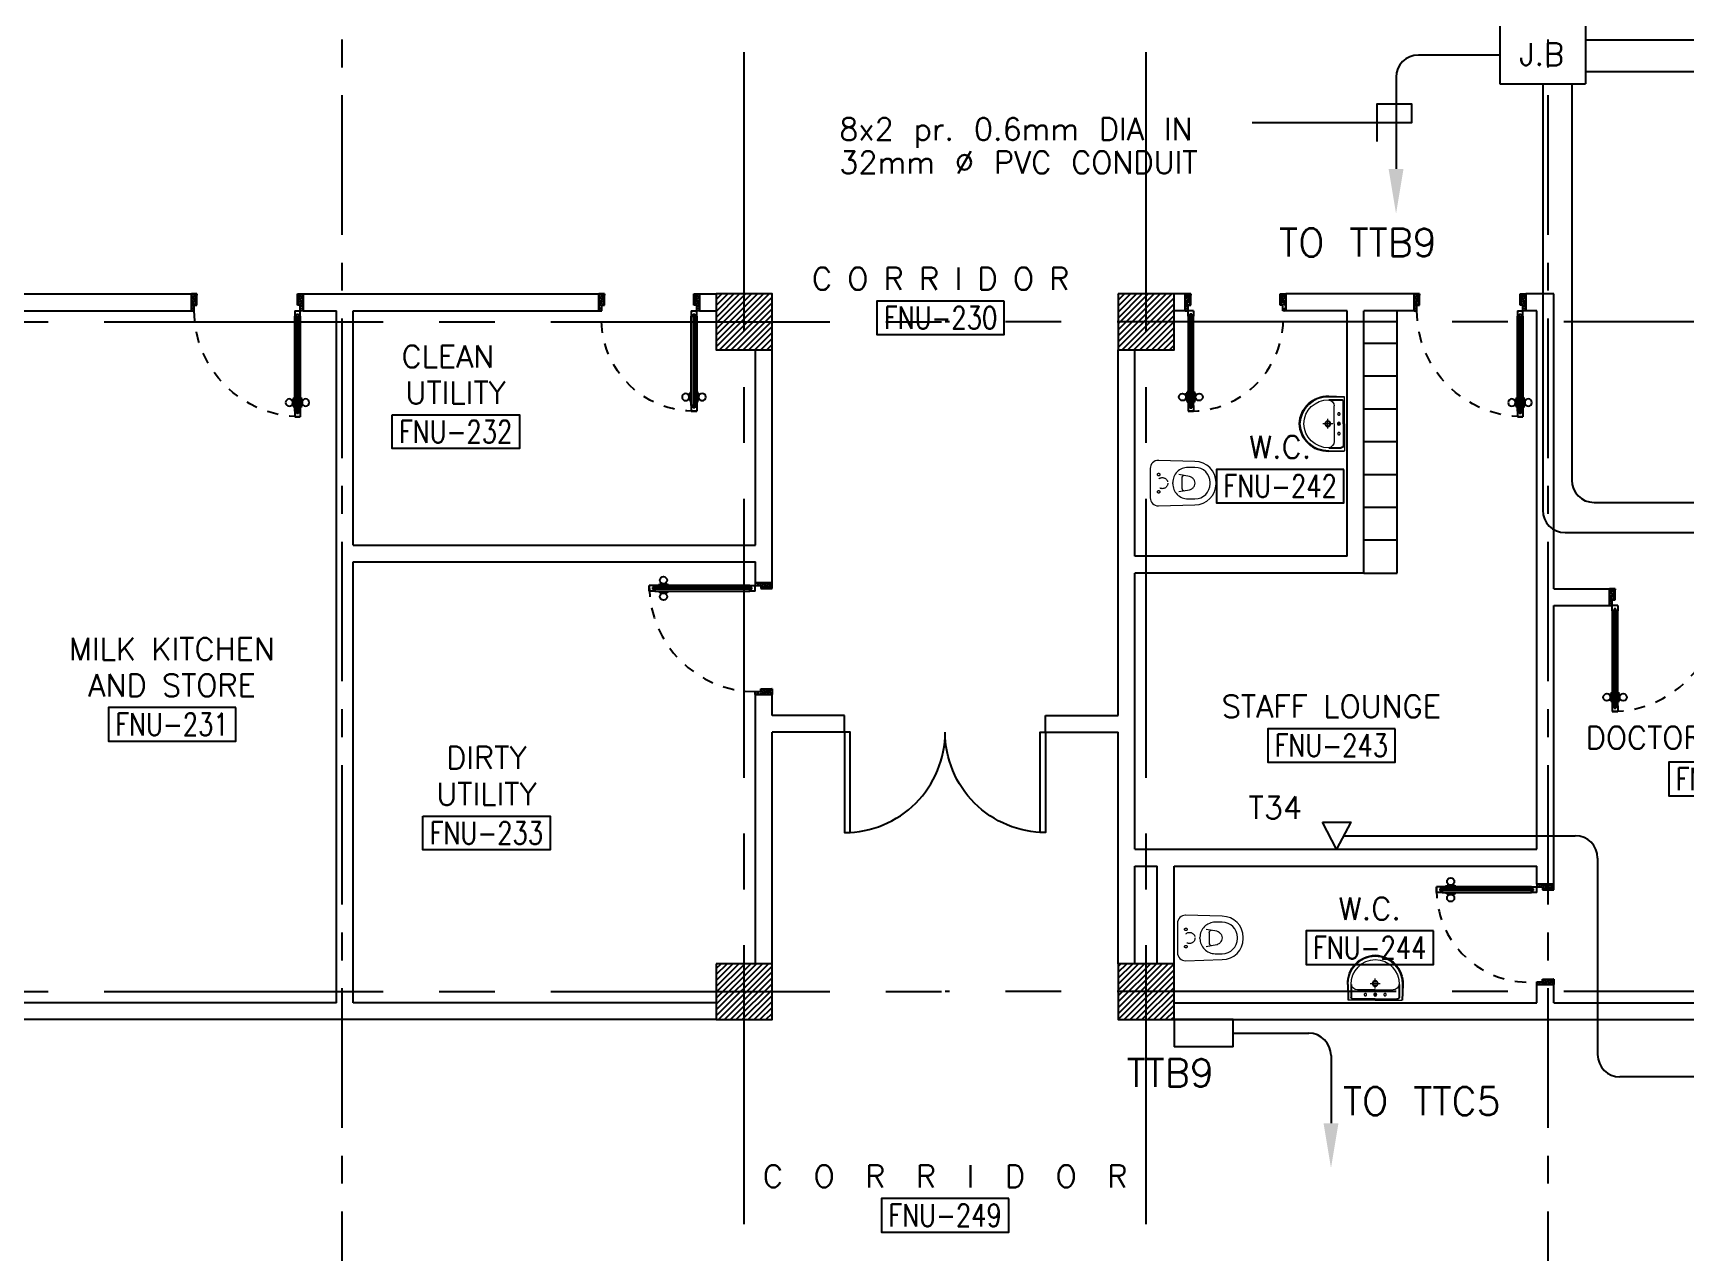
# Model space of a CAD drawing. Extents: x -0.3 to 92.6, y -1.1 to 78.4.
# Drawn here: x 15.71 to 30.51, y 34.64 to 45.56 of the extents above; entities that cross this region are included whole.
import ezdxf
from ezdxf.enums import TextEntityAlignment as Align

# ---------------------------------------------------------------- set-up
doc = ezdxf.new("R2010")
doc.units = 0
doc.header["$MEASUREMENT"] = 0
for name, pattern in [('CENTER', [2, 1.25, -0.25, 0.25, -0.25]), ('CENTERX2', [4, 2.5, -0.5, 0.5, -0.5]), ('DASHED', [0.75, 0.5, -0.25]), ('HIDDEN', [0.375, 0.25, -0.125]), ('HIDDEN2', [0.1875, 0.125, -0.0625])]:
    doc.linetypes.add(name, pattern=pattern)
doc.layers.get('0').update_dxf_attribs({"color": 11, "linetype": 'CONTINUOUS'})
for name, color, linetype in [('AXES', 11, 'CENTERX2'), ('AXES1', 11, 'CENTER'), ('COL', 11, 'CONTINUOUS'), ('DOOR', 11, 'CONTINUOUS'), ('E-TEL', 4, 'CONTINUOUS'), ('E-TEXT', 2, 'CONTINUOUS'), ('E-WIRE', 4, 'CONTINUOUS'), ('FIX', 11, 'CONTINUOUS'), ('HAT', 11, 'CONTINUOUS'), ('Locker', 11, 'CONTINUOUS'), ('RM-BOX', 11, 'CONTINUOUS'), ('RM-NAME', 11, 'CONTINUOUS'), ('RM-NO', 11, 'CONTINUOUS'), ('WALL', 11, 'CONTINUOUS')]:
    doc.layers.add(name, color=color, linetype=linetype)
doc.styles.add('ROMANS', font='ROMANS.shx', dxfattribs={"width": 0.6})
doc.styles.get("Standard").update_dxf_attribs({"font": 'TXT.shx'})

# ---------------------------------------------------------------- blocks, each defined once
blk = doc.blocks.new('RM1')
at = {"layer": 'RM-BOX'}
blk.add_lwpolyline([(570, -200), (-570, -200), (-570, -500), (570, -500)], close=True, dxfattribs=at)
at = {"layer": 'RM-NAME', "style": 'ROMANS'}
for tag, p in [('ROOMNAME1', (0, 324)), ('ROOMNAME2', (0, 0))]:
    blk.add_attdef(tag, text='', height=200, dxfattribs=at).set_placement(p, align=Align.MIDDLE)
at = {"layer": 'RM-NO', "style": 'ROMANS', "width": 0.8}
blk.add_attdef('ROOMNO', text='', height=200, dxfattribs=at).set_placement((0, -350), align=Align.MIDDLE)
blk = doc.blocks.new('D1000')
at = {"layer": 'DOOR', "color": 7, "linetype": 'ByBlock'}
for p, q in [((0, 0), (-150, 0)), ((-150, 0), (-150, -25)), ((-150, 0), (0, 0)), ((0, -50), (-114, 0)), ((0, -50), (-40, 0)), ((0, -50), (0, 0)), ((-1050, -25), (-1100, -25)), ((-1100, -75), (-1100, -25)), ((-1100, -25), (-1100, -75)), ((-1050, -75), (-1100, -75)), ((-1050, -42), (-1070, -42)), ((-1070, -42), (-1070, -58)), ((-1050, -58), (-1070, -58)), ((-1050, -25), (-1050, -42)), ((-1050, -58), (-1050, -75)), ((-928, -18), (-1018, -18)), ((-1018, -25), (-1018, -18)), ((-1018, -75), (-1018, -82)), ((-928, -82), (-1018, -82)), ((-1005, -9), (-940, -9)), ((-1005, -18), (-1005, -9)), ((-1005, -18), (-940, -18)), ((-1005, -82), (-940, -82)), ((-1005, -82), (-1005, -91)), ((-1005, -91), (-940, -91)), ((-940, -18), (-940, -9)), ((-940, -82), (-940, -91)), ((-928, -25), (-928, -18)), ((-928, -75), (-928, -82)), ((-200, -42), (-200, -25)), ((-200, -25), (-150, -25)), ((-180, -42), (-200, -42)), ((-200, -75), (-200, -58)), ((-200, -58), (-180, -58)), ((-150, -75), (-200, -75)), ((-180, -58), (-180, -42)), ((-150, -75), (-150, -25)), ((-150, -25), (-100, -25)), ((-100, -25), (-100, -50)), ((0, -50), (-100, -37)), ((-100, -50), (0, -50)), ((-150, -975), (-100, -975)), ((-150, -1000), (-150, -975)), ((-150, -1000), (0, -1000)), ((0, -1000), (-150, -1000)), ((0, -950), (-114, -1000)), ((-100, -975), (-100, -950)), ((0, -950), (-100, -963)), ((-100, -950), (0, -950)), ((0, -950), (-40, -1000)), ((0, -950), (0, -1000))]:
    blk.add_line(p, q, dxfattribs=at)
at = {"layer": 'DOOR', "linetype": 'ByBlock'}
for p, q in [((-200, -25), (-1050, -25)), ((-200, -42), (-1050, -42)), ((-200, -58), (-1050, -58)), ((-1050, -75), (-200, -75))]:
    blk.add_line(p, q, dxfattribs=at)
at = {"layer": 'DOOR', "color": 7, "linetype": 'ByBlock'}
for centre in [(-973, 23), (-973, -124)]:
    blk.add_circle(centre, 32.4, dxfattribs=at)
for centre, radius, start, end in [((0, -50), 134, 158.1598, 169.28), ((0, -50), 74.4, 137.7764, 180), ((0, -50), 54.4, 113.2074, 180), ((0, -50), 154, 161.1053, 166.2858), ((0, -50), 114, 154.0838, 167.3774), ((0, -50), 94.4, 148.0182, 180), ((0, -50), 34.4, 90, 180), ((0, -50), 14.4, 90, 180), ((0, -950), 154, 193.7142, 198.8947), ((0, -950), 134, 190.72, 201.8402), ((0, -950), 94.4, 180, 211.9818), ((0, -950), 74.4, 180, 222.2236), ((0, -950), 54.4, 180, 246.7926), ((0, -950), 34.4, 180, 270), ((0, -950), 14.4, 180, 270)]:
    blk.add_arc(centre, radius, start, end, dxfattribs=at)
at = {"layer": 'DOOR', "linetype": 'HIDDEN', "ltscale": 0.5}
blk.add_arc((-149, -24), 951, 180.0434, 269.9667, dxfattribs=at)
blk = doc.blocks.new('DOOR90')
at = {"layer": 'DOOR', "linetype": 'ByBlock'}
for p, q in [((0, 0), (-150, 0)), ((-200, -25), (-1000, -25)), ((-200, -42), (-1000, -42)), ((-200, -58), (-1000, -58)), ((-1000, -75), (-200, -75))]:
    blk.add_line(p, q, dxfattribs=at)
at = {"layer": 'DOOR', "color": 0, "linetype": 'ByBlock'}
for p, q in [((-150, 0), (-150, -25)), ((-150, 0), (0, 0)), ((0, -50), (0, 0)), ((-1050, -25), (-1050, -75)), ((-1050, -75), (-1050, -25)), ((-1000, -25), (-1050, -25)), ((-1000, -75), (-1050, -75)), ((-1020, -42), (-1020, -58)), ((-1000, -42), (-1020, -42)), ((-1000, -58), (-1020, -58)), ((-1000, -25), (-1000, -42)), ((-1000, -58), (-1000, -75)), ((-968, -25), (-968, -18)), ((-878, -18), (-968, -18)), ((-968, -75), (-968, -82)), ((-878, -82), (-968, -82)), ((-955, -18), (-955, -9)), ((-955, -9), (-890, -9)), ((-955, -18), (-890, -18)), ((-955, -82), (-955, -91)), ((-955, -82), (-890, -82)), ((-955, -91), (-890, -91)), ((-890, -18), (-890, -9)), ((-890, -82), (-890, -91)), ((-878, -25), (-878, -18)), ((-878, -75), (-878, -82)), ((-200, -42), (-200, -25)), ((-200, -25), (-150, -25)), ((-180, -42), (-200, -42)), ((-200, -75), (-200, -58)), ((-200, -58), (-180, -58)), ((-150, -75), (-200, -75)), ((-180, -58), (-180, -42)), ((-150, -75), (-150, -25)), ((-150, -25), (-100, -25)), ((-100, -25), (-100, -50)), ((-100, -50), (0, -50)), ((-150, -900), (-150, -875)), ((-150, -875), (-100, -875)), ((-100, -850), (0, -850)), ((-100, -875), (-100, -850)), ((0, -850), (0, -900)), ((0, -900), (-150, -900)), ((-150, -900), (0, -900))]:
    blk.add_line(p, q, dxfattribs=at)
at = {"layer": 'DOOR', "color": 9, "linetype": 'ByBlock'}
for p, q in [((0, -50), (-114, 0)), ((0, -50), (-40, 0)), ((0, -50), (-100, -37)), ((0, -850), (-114, -900)), ((0, -850), (-100, -863)), ((0, -850), (-40, -900))]:
    blk.add_line(p, q, dxfattribs=at)
at = {"layer": 'DOOR', "color": 0, "linetype": 'ByBlock'}
for centre in [(-923, 24), (-923, -124)]:
    blk.add_circle(centre, 32.4, dxfattribs=at)
at = {"layer": 'DOOR', "color": 9, "linetype": 'ByBlock'}
for centre, radius, start, end in [((0, -50), 74.4, 137.7764, 180), ((0, -50), 54.4, 113.2074, 180), ((0, -50), 154, 161.1053, 166.2858), ((0, -50), 134, 158.1598, 169.28), ((0, -50), 114, 154.0838, 167.3774), ((0, -50), 94.4, 148.0182, 180), ((0, -50), 34.4, 90, 180), ((0, -50), 14.4, 90, 180), ((0, -850), 154, 193.7142, 198.8947), ((0, -850), 134, 190.72, 201.8402), ((0, -850), 94.4, 180, 211.9818), ((0, -850), 74.4, 180, 222.2236), ((0, -850), 54.4, 180, 246.7926), ((0, -850), 34.4, 180, 270), ((0, -850), 14.4, 180, 270)]:
    blk.add_arc(centre, radius, start, end, dxfattribs=at)
at = {"layer": 'DOOR', "linetype": 'HIDDEN', "ltscale": 0.5}
blk.add_arc((-222, -50), 828, 178.2701, 275.003, dxfattribs=at)
blk = doc.blocks.new('WC1')
at = {"layer": 'FIX', "lineweight": 20}
for p, q in [((-210, 204), (-538, 194)), ((-727, 5), (-727, -5)), ((-674, 5), (-674, -5)), ((-534, 24), (-540, 0)), ((-540, 0), (-534, -24)), ((-475, 141), (-538, 141)), ((-395, 76), (-490, 60)), ((-339, 5), (-339, -5)), ((-137, 0), (-137, 131)), ((-137, -131), (-137, 0)), ((-538, -141), (-475, -141)), ((-490, -60), (-395, -76)), ((-538, -194), (-210, -204)), ((-213, -204), (-210, -204))]:
    blk.add_line(p, q, dxfattribs=at)
at = {"layer": 'FIX', "linetype": 'Continuous', "lineweight": 20}
blk.add_line((-420, -47), (-420, 45), dxfattribs=at)
at = {"layer": 'FIX', "linetype": 'HIDDEN2', "lineweight": 20, "ltscale": 0.3}
blk.add_circle((-245, 0), 49.8, dxfattribs=at)
at = {"layer": 'FIX', "linetype": 'HIDDEN', "lineweight": 20, "ltscale": 0.05}
for centre in [(-213, 78), (-213, -77)]:
    blk.add_circle(centre, 11.6, dxfattribs=at)
at = {"layer": 'FIX', "lineweight": 20}
for centre, radius, start, end in [((-538, 5), 189, 90, 180), ((-210, 131), 73, 360, 90), ((-538, 5), 136, 90, 180), ((-473, -7), 68.2, 128.9242, 152.8468), ((-464, -18), 82, 108.496, 128.9242), ((-475, 5), 136, 360, 90), ((-538, -5), 189, 180, 270), ((-538, -5), 136, 180, 270), ((-473, 7), 68.2, 207.1532, 231.0758), ((-464, 18), 82, 231.0758, 251.504), ((-475, -5), 136, 270, 0), ((-210, -131), 73, 270, 0)]:
    blk.add_arc(centre, radius, start, end, dxfattribs=at)
at = {"layer": 'FIX', "linetype": 'Continuous', "lineweight": 20}
for centre, start, end in [((-443, 46), 357.6662, 91.6121), ((-442, -46), 268.3879, 2.3338)]:
    blk.add_arc(centre, 22.3, start, end, dxfattribs=at)
blk = doc.blocks.new('LAV1')
at = {"layer": 'FIX', "linetype": 'ByBlock', "ltscale": 0.3}
for p, q in [((-280, 210), (-275, 50)), ((-245, 210), (-245, 85)), ((245, 210), (245, 85)), ((280, 210), (275, 50)), ((0, 60), (-220, 60)), ((0, 60), (220, 60))]:
    blk.add_line(p, q, dxfattribs=at)
at = {"layer": 'FIX', "linetype": 'Continuous', "lineweight": 20}
for p, q in [((-275, 210), (-275, 50)), ((275, 210), (275, 50)), ((0, 50), (-275, 50)), ((0, 50), (-252, 50)), ((0, 155), (-181, 155)), ((0, 155), (181, 155)), ((0, 50), (275, 50)), ((0, 50), (252, 50))]:
    blk.add_line(p, q, dxfattribs=at)
at = {"layer": 'FIX', "linetype": 'DASHED', "lineweight": 20, "ltscale": 0.05}
for p, q in [((50, 220), (-50, 220)), ((0, 170), (0, 270)), ((0, 170), (0, 270))]:
    blk.add_line(p, q, dxfattribs=at)
at = {"layer": 'FIX', "lineweight": 20}
for p, q in [((16, 107), (-15, 107)), ((0, 92), (0, 123))]:
    blk.add_line(p, q, dxfattribs=at)
for centre, radius in [((0, 220), 29.5), ((0, 220), 22.5), ((0, 107), 15.5)]:
    blk.add_circle(centre, radius, dxfattribs=at)
at = {"layer": 'FIX', "linetype": 'HIDDEN', "lineweight": 20, "ltscale": 0.05}
for centre in [(-100, 107), (100, 107)]:
    blk.add_circle(centre, 12.4, dxfattribs=at)
at = {"layer": 'FIX', "linetype": 'ByBlock', "ltscale": 0.3}
for centre, radius, start, end in [((7, 220), 287, 91.3776, 182.0064), ((-7, 220), 287, 357.9936, 88.6224), ((-220, 85), 24.9, 179.7021, 269.9486), ((220, 85), 24.9, 270.0514, 0.2979)]:
    blk.add_arc(centre, radius, start, end, dxfattribs=at)
at = {"layer": 'FIX', "linetype": 'Continuous', "lineweight": 20}
for centre, radius, start, end in [((8, 217), 283, 91.6988, 181.351), ((8, 212), 253, 91.7328, 180.4884), ((-8, 217), 283, 358.649, 88.3012), ((-8, 212), 253, 359.5116, 88.2672), ((-179, 222), 66.9, 190.2006, 268.0786), ((179, 222), 66.9, 271.9214, 349.7994)]:
    blk.add_arc(centre, radius, start, end, dxfattribs=at)
blk = doc.blocks.new('*X30')
at = {"color": 0}
for p, q in [((196689, 149542), (197136, 149990)), ((196689, 149595), (197083, 149990)), ((196689, 149648), (197030, 149990)), ((196689, 149701), (196977, 149990)), ((196689, 149754), (196924, 149990)), ((196689, 149807), (196871, 149990)), ((196689, 149860), (196818, 149990)), ((196689, 149913), (196765, 149990)), ((196689, 149966), (196712, 149990)), ((196689, 149489), (197189, 149989)), ((196742, 149490), (197189, 149936)), ((196795, 149490), (197189, 149883)), ((196848, 149490), (197189, 149830)), ((196901, 149490), (197189, 149777)), ((196954, 149490), (197189, 149724)), ((197007, 149490), (197189, 149671)), ((197060, 149490), (197189, 149618)), ((197113, 149490), (197189, 149565)), ((197166, 149490), (197189, 149512))]:
    blk.add_line(p, q, dxfattribs=at)
blk = doc.blocks.new('COL50')
at = {"layer": 'COL'}
blk.add_lwpolyline([(-250, 250), (-250, -250), (250, -250), (250, 250)], close=True, dxfattribs=at)
blk = doc.blocks.new('*X18')
at = {"color": 0}
for p, q in [((80579, 149522), (81047, 149990)), ((80579, 149575), (80994, 149990)), ((80579, 149628), (80941, 149990)), ((80579, 149681), (80888, 149990)), ((80579, 149734), (80835, 149990)), ((80579, 149787), (80782, 149990)), ((80579, 149840), (80729, 149990)), ((80579, 149893), (80676, 149990)), ((80579, 149946), (80623, 149990)), ((80600, 149490), (81079, 149969)), ((80653, 149490), (81079, 149916)), ((80706, 149490), (81079, 149863)), ((80759, 149490), (81079, 149810)), ((80812, 149490), (81079, 149757)), ((80865, 149490), (81079, 149704)), ((80918, 149490), (81079, 149651)), ((80971, 149490), (81079, 149598)), ((81024, 149490), (81079, 149545)), ((81077, 149490), (81079, 149492))]:
    blk.add_line(p, q, dxfattribs=at)
blk = doc.blocks.new('*X17')
at = {"color": 0}
for p, q in [((80579, 155515), (81054, 155990)), ((80579, 155568), (81001, 155990)), ((80579, 155621), (80948, 155990)), ((80579, 155674), (80895, 155990)), ((80579, 155727), (80842, 155990)), ((80579, 155780), (80789, 155990)), ((80579, 155833), (80736, 155990)), ((80579, 155886), (80683, 155990)), ((80579, 155939), (80630, 155990)), ((80607, 155490), (81079, 155962)), ((80660, 155490), (81079, 155909)), ((80713, 155490), (81079, 155856)), ((80766, 155490), (81079, 155803)), ((80819, 155490), (81079, 155750)), ((80872, 155490), (81079, 155697)), ((80925, 155490), (81079, 155644)), ((80978, 155490), (81079, 155591)), ((81031, 155490), (81079, 155538))]:
    blk.add_line(p, q, dxfattribs=at)
blk = doc.blocks.new('*X16')
at = {"color": 0}
for p, q in [((84179, 155509), (84660, 155990)), ((84179, 155562), (84607, 155990)), ((84179, 155615), (84554, 155990)), ((84179, 155668), (84501, 155990)), ((84179, 155721), (84448, 155990)), ((84179, 155774), (84395, 155990)), ((84179, 155827), (84342, 155990)), ((84179, 155880), (84289, 155990)), ((84179, 155933), (84236, 155990)), ((84179, 155986), (84183, 155990)), ((84213, 155490), (84679, 155956)), ((84266, 155490), (84679, 155903)), ((84319, 155490), (84679, 155850)), ((84372, 155490), (84679, 155796)), ((84426, 155490), (84679, 155743)), ((84479, 155490), (84679, 155690)), ((84532, 155490), (84679, 155637)), ((84585, 155490), (84679, 155584)), ((84638, 155490), (84679, 155531))]:
    blk.add_line(p, q, dxfattribs=at)

msp = doc.modelspace()

# ---------------------------------------------------------------- linework, layer by layer
at = {"layer": 'AXES'}
for p, q in [((22.0817, -1.1143), (22.0817, 77.6984)), ((25.6817, -1.1143), (25.6817, 77.6984)), ((0.35, 42.97), (23.8817, 42.97)), ((91.9217, 42.97), (23.8817, 42.97)), ((0.35, 36.97), (23.8817, 36.97)), ((91.9217, 36.97), (23.8817, 36.97))]:
    msp.add_line(p, q, dxfattribs=at)
at = {"layer": 'AXES1'}
for p, q in [((18.4817, 5.75), (18.4817, 64.57)), ((29.2817, 5.75), (29.2817, 64.57))]:
    msp.add_line(p, q, dxfattribs=at)
at = {"layer": 'DOOR'}
for points in [[(22.9817, 38.395), (23.0317, 38.395), (23.0317, 39.295), (22.9817, 39.295), (22.9817, 38.395, 0.4142136), (23.8817, 39.295, 0.4142136)], [(22.9817, 38.395), (23.0317, 38.395), (23.0317, 39.295), (22.9817, 39.295), (22.9817, 38.395, 0.4142136), (23.8817, 39.295, 0.4142136)], [(22.9817, 38.395), (23.0317, 38.395), (23.0317, 39.295), (22.9817, 39.295), (22.9817, 38.395, 0.4142136), (23.8817, 39.295, 0.4142136)], [(22.9817, 38.395), (23.0317, 38.395), (23.0317, 39.295), (22.9817, 39.295), (22.9817, 38.395, 0.4142136), (23.8817, 39.295, 0.4142136)], [(24.7816, 38.395), (24.7316, 38.395), (24.7317, 39.295), (24.7817, 39.295), (24.7816, 38.395, -0.4142136), (23.8817, 39.295, -0.4142136)], [(24.7816, 38.395), (24.7316, 38.395), (24.7317, 39.295), (24.7817, 39.295), (24.7816, 38.395, -0.4142136), (23.8817, 39.295, -0.4142136)], [(24.7816, 38.395), (24.7316, 38.395), (24.7317, 39.295), (24.7817, 39.295), (24.7816, 38.395, -0.4142136), (23.8817, 39.295, -0.4142136)], [(24.7816, 38.395), (24.7316, 38.395), (24.7317, 39.295), (24.7817, 39.295), (24.7816, 38.395, -0.4142136), (23.8817, 39.295, -0.4142136)]]:
    msp.add_lwpolyline(points, format="xyb", dxfattribs=at)
at = {"layer": 'E-TEL', "color": 4}
for p, q in [((28.8499, 45.62), (28.8499, 45.1021)), ((29.616, 45.62), (29.616, 45.1021)), ((28.8499, 45.1021), (29.616, 45.1021)), ((26.4605, 36.72), (25.9317, 36.72)), ((25.9317, 36.72), (25.9317, 36.4749)), ((26.4605, 36.4749), (26.4605, 36.72)), ((26.4605, 36.4749), (25.9317, 36.4749))]:
    msp.add_line(p, q, dxfattribs=at)
msp.add_lwpolyline([(27.2608, 38.4872), (27.5134, 38.4872), (27.3871, 38.245), (27.3871, 38.245)], close=True, dxfattribs=at)
at = {"layer": 'E-TEXT', "color": 11}
msp.add_lwpolyline([(26.6311, 44.7571), (28.0617, 44.7571), (28.0617, 44.9212), (27.7487, 44.9212), (27.7487, 44.5857)], dxfattribs=at)
at = {"layer": 'E-WIRE', "color": 4}
for p, q in [((29.616, 45.496), (36.1819, 45.496)), ((28.8499, 45.3611), (28.1196, 45.3611)), ((27.9196, 45.1611), (27.9196, 44.3405)), ((29.616, 45.2138), (38.5819, 45.2138)), ((29.233, 45.1021), (29.233, 41.2828)), ((29.4924, 45.1021), (29.4924, 41.5524))]:
    msp.add_line(p, q, dxfattribs=at)
at = {"layer": 'E-WIRE', "color": 4, "linetype": 'ByBlock'}
for p, q in [((29.6924, 41.3524), (36.1819, 41.3524)), ((29.433, 41.0828), (38.5819, 41.0828))]:
    msp.add_line(p, q, dxfattribs=at)
at = {"layer": 'E-WIRE', "linetype": 'Continuous'}
for p, q in [((27.4502, 38.3661), (29.5249, 38.3661)), ((29.7249, 38.1661), (29.7249, 36.4056)), ((26.4605, 36.5974), (27.137, 36.5974)), ((27.337, 36.3974), (27.337, 35.7903)), ((38.9144, 36.2056), (29.9249, 36.2056))]:
    msp.add_line(p, q, dxfattribs=at)
at = {"layer": 'E-WIRE', "color": 4}
for centre, start, end in [((28.1196, 45.1611), 90, 180), ((29.6924, 41.5524), 180, 270), ((29.433, 41.2828), 180, 270)]:
    msp.add_arc(centre, 0.2, start, end, dxfattribs=at)
at = {"layer": 'E-WIRE', "linetype": 'Continuous'}
for centre, start, end in [((29.5249, 38.1661), 0, 90), ((27.137, 36.3974), 0, 90), ((29.9249, 36.4056), 180, 270)]:
    msp.add_arc(centre, 0.2, start, end, dxfattribs=at)
at = {"layer": 'E-WIRE', "color": 4}
msp.add_solid([(27.853, 44.3405), (27.9863, 44.3405), (27.9196, 43.9405)], dxfattribs=at)
at = {"layer": 'E-WIRE'}
msp.add_solid([(27.4037, 35.7903), (27.2703, 35.7903), (27.337, 35.3903)], dxfattribs=at)
at = {"layer": 'Locker', "linetype": 'Continuous'}
for p, q in [((27.9307, 40.72), (27.9307, 43.07)), ((27.9307, 42.7762), (27.6307, 42.7762)), ((27.9307, 42.4825), (27.6307, 42.4825)), ((27.9307, 42.1887), (27.6307, 42.1887)), ((27.9307, 41.895), (27.6307, 41.895)), ((27.9307, 41.6012), (27.6307, 41.6012)), ((27.9307, 41.3075), (27.6307, 41.3075)), ((27.9307, 41.0137), (27.6307, 41.0137)), ((27.6307, 40.72), (27.9307, 40.72))]:
    msp.add_line(p, q, dxfattribs=at)
at = {"layer": 'WALL'}
for p, q in [((15.1317, 43.22), (17.1317, 43.22)), ((17.1317, 43.07), (17.1317, 43.22)), ((18.1317, 43.07), (18.1317, 43.22)), ((18.1317, 43.22), (20.7817, 43.22)), ((20.7817, 43.22), (20.7817, 43.07)), ((21.6817, 43.22), (21.6817, 43.07)), ((21.6817, 43.22), (21.6817, 43.07)), ((21.6817, 43.22), (21.8317, 43.22)), ((26.0317, 43.22), (25.9317, 43.22)), ((26.0317, 43.07), (26.0317, 43.22)), ((26.0317, 43.07), (26.0317, 43.22)), ((26.9317, 43.07), (26.9317, 43.22)), ((28.0807, 43.22), (26.9317, 43.22)), ((28.0807, 43.07), (28.0807, 43.22)), ((29.0807, 43.07), (29.0807, 43.22)), ((29.3316, 43.22), (29.0807, 43.22)), ((29.3316, 40.58), (29.3316, 43.22)), ((15.1317, 43.07), (17.1317, 43.07)), ((18.1317, 43.07), (18.4317, 43.07)), ((18.4317, 36.87), (18.4317, 43.07)), ((18.5817, 40.97), (18.5817, 43.07)), ((18.5817, 43.07), (20.7817, 43.07)), ((21.6817, 43.07), (21.8317, 43.07)), ((26.0317, 43.07), (25.9317, 43.07)), ((27.4807, 43.07), (26.9317, 43.07)), ((27.4807, 40.87), (27.4807, 43.07)), ((27.6307, 40.72), (27.6307, 43.07)), ((28.0807, 43.07), (27.6307, 43.07)), ((29.1816, 43.07), (29.0807, 43.07)), ((29.1816, 38.245), (29.1816, 43.07)), ((22.1826, 40.97), (22.1826, 42.72)), ((22.3317, 40.6325), (22.3317, 42.72)), ((25.4317, 39.445), (25.4317, 42.72)), ((25.5816, 40.87), (25.5816, 42.72)), ((18.5817, 40.97), (22.1826, 40.97)), ((20.9741, 40.97), (22.1826, 40.97)), ((27.4807, 40.87), (25.5816, 40.87)), ((18.5817, 36.87), (18.5817, 40.82)), ((18.5817, 40.82), (22.1826, 40.82)), ((20.9741, 40.82), (22.1826, 40.82)), ((22.1826, 40.6325), (22.1826, 40.82)), ((22.1826, 40.6325), (22.1826, 40.82)), ((22.1826, 40.6325), (22.1826, 40.82)), ((22.1826, 40.6325), (22.1826, 40.82)), ((25.5816, 38.245), (25.5816, 40.72)), ((27.6307, 40.72), (25.5816, 40.72)), ((22.3317, 40.6325), (22.1826, 40.6325)), ((22.3317, 40.6325), (22.1826, 40.6325)), ((29.3316, 40.58), (29.8307, 40.58)), ((29.8307, 40.43), (29.8307, 40.58)), ((29.3316, 37.9325), (29.3316, 40.43)), ((29.3316, 40.43), (29.8307, 40.43)), ((22.3317, 39.6325), (22.1826, 39.6325)), ((22.1826, 37.22), (22.1826, 39.6325)), ((22.1826, 38.245), (22.1826, 39.6325)), ((22.3317, 39.6325), (22.1826, 39.6325)), ((22.1826, 38.245), (22.1826, 39.6325)), ((22.1826, 38.245), (22.1826, 39.6325)), ((22.3317, 39.445), (22.3317, 39.6325)), ((22.3317, 39.445), (22.3317, 39.6325)), ((22.3317, 39.445), (22.3317, 39.6325)), ((22.3317, 39.445), (22.3317, 39.6325)), ((22.9817, 39.445), (22.3317, 39.445)), ((22.9817, 39.445), (22.3317, 39.445)), ((22.9817, 39.445), (22.3317, 39.445)), ((22.9817, 39.445), (22.3317, 39.445)), ((22.9817, 39.295), (22.9817, 39.445)), ((22.9817, 39.295), (22.9817, 39.445)), ((22.9817, 39.295), (22.9817, 39.445)), ((22.9817, 39.295), (22.9817, 39.445)), ((24.7817, 39.295), (24.7817, 39.445)), ((24.7817, 39.295), (24.7817, 39.445)), ((24.7817, 39.295), (24.7817, 39.445)), ((24.7817, 39.295), (24.7817, 39.445)), ((24.7817, 39.445), (25.4317, 39.445)), ((24.7817, 39.295), (24.7817, 39.445)), ((24.7817, 39.295), (24.7817, 39.445)), ((22.3317, 37.22), (22.3317, 39.295)), ((22.3317, 38.095), (22.3317, 39.295)), ((22.9817, 39.295), (22.3317, 39.295)), ((22.9817, 39.295), (22.3317, 39.295)), ((22.9817, 39.295), (22.3317, 39.295)), ((22.3317, 38.095), (22.3317, 39.295)), ((22.3317, 38.095), (22.3317, 39.295)), ((22.9817, 39.295), (22.3317, 39.295)), ((24.7817, 39.295), (25.4317, 39.295)), ((25.4307, 37.2194), (25.4307, 39.295)), ((25.5807, 38.245), (29.1816, 38.245)), ((25.5807, 37.2194), (25.5807, 38.095)), ((25.5807, 38.095), (25.7816, 38.095)), ((25.7816, 37.2194), (25.7816, 38.095)), ((25.9317, 37.2194), (25.9317, 38.095)), ((25.9317, 38.095), (29.1816, 38.095)), ((26.9567, 38.095), (27.1459, 38.095)), ((29.1816, 37.9325), (29.1816, 38.095)), ((29.1816, 37.9325), (29.3316, 37.9325)), ((29.1816, 37.0325), (29.3316, 37.0325)), ((29.1816, 36.87), (29.1816, 37.0325)), ((29.3316, 36.87), (29.3316, 37.0325)), ((18.4317, 36.87), (15.1317, 36.87)), ((21.8317, 36.87), (18.5817, 36.87)), ((25.9317, 36.87), (29.1816, 36.87)), ((29.3316, 36.87), (32.6317, 36.87)), ((21.8317, 36.72), (15.1317, 36.72)), ((25.9317, 36.72), (32.6317, 36.72)), ((26.8067, 36.72), (27.1459, 36.72))]:
    msp.add_line(p, q, dxfattribs=at)

# ---------------------------------------------------------------- block references
at = {"layer": 'COL', "xscale": 0.001, "yscale": 0.001, "zscale": 0.001}
for p in [(22.0817, 42.97), (25.6817, 42.97), (22.0817, 36.97), (25.6817, 36.97)]:
    msp.add_blockref('COL50', p, dxfattribs=at)
at = {"layer": 'DOOR', "color": 0, "linetype": 'Continuous', "yscale": 0.001, "zscale": 0.001}
for p, xscale, rotation in [((18.1317, 43.22), -0.001, 270), ((29.0807, 43.22), -0.001, 270), ((29.8307, 40.58), 0.001, 90.0000000000658)]:
    msp.add_blockref('D1000', p, dxfattribs=dict(at, xscale=xscale, rotation=rotation))
at = {"layer": 'DOOR', "color": 0, "linetype": 'ByBlock', "yscale": 0.001, "zscale": 0.001}
for p, xscale, rotation in [((21.6817, 43.22), -0.001, 270), ((26.0317, 43.22), 0.001, 90)]:
    msp.add_blockref('DOOR90', p, dxfattribs=dict(at, xscale=xscale, rotation=rotation))
at = {"layer": 'DOOR', "color": 0, "linetype": 'Continuous', "xscale": 0.001, "yscale": 0.001, "zscale": 0.001}
msp.add_blockref('D1000', (22.3317, 40.6325), dxfattribs=at)
at = {"layer": 'DOOR', "color": 0, "linetype": 'ByBlock', "xscale": 0.001, "yscale": 0.001, "zscale": 0.001}
msp.add_blockref('DOOR90', (29.3316, 37.9325), dxfattribs=at)
at = {"layer": 'FIX'}
for name, p, xscale, yscale, zscale, rotation in [('LAV1', (27.5017, 42.0575), -0.0008800000000000001, 0.0008800000000000001, 0.0008800000000000001, 89.99999999999999), ('WC1', (25.5807, 41.5255), 0.001, 0.001, 0.001, 180), ('WC1', (25.5807, 41.5255), 0.0009999999999999998, 0.0009999999999999998, 0.001, 180), ('WC1', (25.8245, 37.4507), 0.0009999999999999998, 0.0009999999999999998, 0.001, 180)]:
    msp.add_blockref(name, p, dxfattribs=dict(at, xscale=xscale, yscale=yscale, zscale=zscale, rotation=rotation))
at = {"layer": 'FIX', "xscale": -0.0008800000000000001, "yscale": 0.0008800000000000001, "zscale": 0.0008800000000000001}
msp.add_blockref('LAV1', (27.733, 36.849), dxfattribs=at)
at = {"layer": 'HAT', "xscale": 0.001, "yscale": 0.001, "zscale": 0.001}
for name, p in [('*X17', (-58.7476, -112.7697)), ('*X16', (-58.7476, -112.7697)), ('*X18', (-58.7476, -112.7697)), ('*X30', (-171.2569, -112.7697))]:
    msp.add_blockref(name, p, dxfattribs=at)
at = {"layer": 'RM-NO', "xscale": 0.001, "yscale": 0.001, "zscale": 0.001}
for p, values in [((23.8412, 43.3569), {'ROOMNO': 'FNU-230', 'ROOMNAME2': 'C O R R I D O R'}), ((26.8822, 41.849), {'ROOMNO': 'FNU-242', 'ROOMNAME2': 'W.C.'}), ((16.9581, 39.7143), {'ROOMNO': 'FNU-231', 'ROOMNAME2': 'AND STORE', 'ROOMNAME1': 'MILK KITCHEN'}), ((27.3404, 39.5252), {'ROOMNO': 'FNU-243', 'ROOMNAME2': 'STAFF LOUNGE'}), ((27.6841, 37.7135), {'ROOMNO': 'FNU-244', 'ROOMNAME2': 'W.C.'}), ((23.8817, 35.3162), {'ROOMNO': 'FNU-249', 'ROOMNAME2': 'C  O  R  R  I  D  O  R'})]:
    msp.add_blockref('RM1', p, dxfattribs=at).add_auto_attribs(values)
at = {"layer": 'RM-NO'}
ref = msp.add_blockref('RM1', (19.4983, 42.3362), dxfattribs=dict(at, xscale=-0.001, yscale=0.001, zscale=0.001))
ref.add_attrib('ROOMNO', 'FNU-232', dxfattribs={"height": 0.2, "style": 'ROMANS', "width": 0.8}).set_placement((19.4983, 41.9862), align=Align.MIDDLE)
ref.add_attrib('ROOMNAME2', 'UTILITY', dxfattribs={"layer": 'RM-NAME', "height": 0.2, "style": 'ROMANS'}).set_placement((19.4983, 42.3362), align=Align.MIDDLE)
ref.add_attrib('ROOMNAME1', 'CLEAN ', dxfattribs={"layer": 'RM-NAME', "height": 0.2, "style": 'ROMANS'}).set_placement((19.4983, 42.66), align=Align.MIDDLE)
ref = msp.add_blockref('RM1', (30.9311, 39.225), dxfattribs=dict(at, xscale=0.001, yscale=0.001, zscale=0.001))
ref.add_attrib('ROOMNO', 'FNU-245', dxfattribs={"height": 0.2, "style": 'ROMANS', "width": 0.8}).set_placement((30.9311, 38.875), align=Align.MIDDLE)
ref.add_attrib('ROOMNAME1', "DOCTOR'S ON-CALL", dxfattribs={"layer": 'RM-NAME', "height": 0.2, "style": 'ROMANS'}).set_placement((30.9561, 39.2444), align=Align.MIDDLE)
ref = msp.add_blockref('RM1', (19.7741, 38.741), dxfattribs=dict(at, xscale=-0.001, yscale=0.001, zscale=0.001))
ref.add_attrib('ROOMNO', 'FNU-233', dxfattribs={"height": 0.2, "style": 'ROMANS', "width": 0.8}).set_placement((19.7741, 38.391), align=Align.MIDDLE)
ref.add_attrib('ROOMNAME2', 'UTILITY', dxfattribs={"layer": 'RM-NAME', "height": 0.2, "style": 'ROMANS'}).set_placement((19.7741, 38.741), align=Align.MIDDLE)
ref.add_attrib('ROOMNAME1', 'DIRTY', dxfattribs={"layer": 'RM-NAME', "height": 0.2, "style": 'ROMANS'}).set_placement((19.7741, 39.0648), align=Align.MIDDLE)

# ---------------------------------------------------------------- texts
at = {"layer": 'E-TEXT', "color": 4}
for s, p in [('J.B', (29.2238, 45.3681)), ('T34', (26.8382, 38.6189))]:
    msp.add_text(s, height=0.2, dxfattribs=at).set_placement(p, align=Align.MIDDLE)
for s, height, p in [('8x2 pr. 0.6mm DIA IN', 0.2, (22.9334, 44.5971, -2.4)), ('32mm %%C PVC CONDUIT', 0.2, (22.9334, 44.299, -2.4)), ('TO TTB9', 0.25, (26.8717, 43.5556, -2.4)), ('TTB9', 0.25, (25.5057, 36.1173, -2.4))]:
    msp.add_text(s, height=height, dxfattribs=at).set_placement(p)
at = {"layer": 'E-TEXT', "color": 2}
msp.add_text('TO TTC5', height=0.25, dxfattribs=at).set_placement((27.4435, 35.8644, -2.4))

doc.saveas('drawing.dxf')
